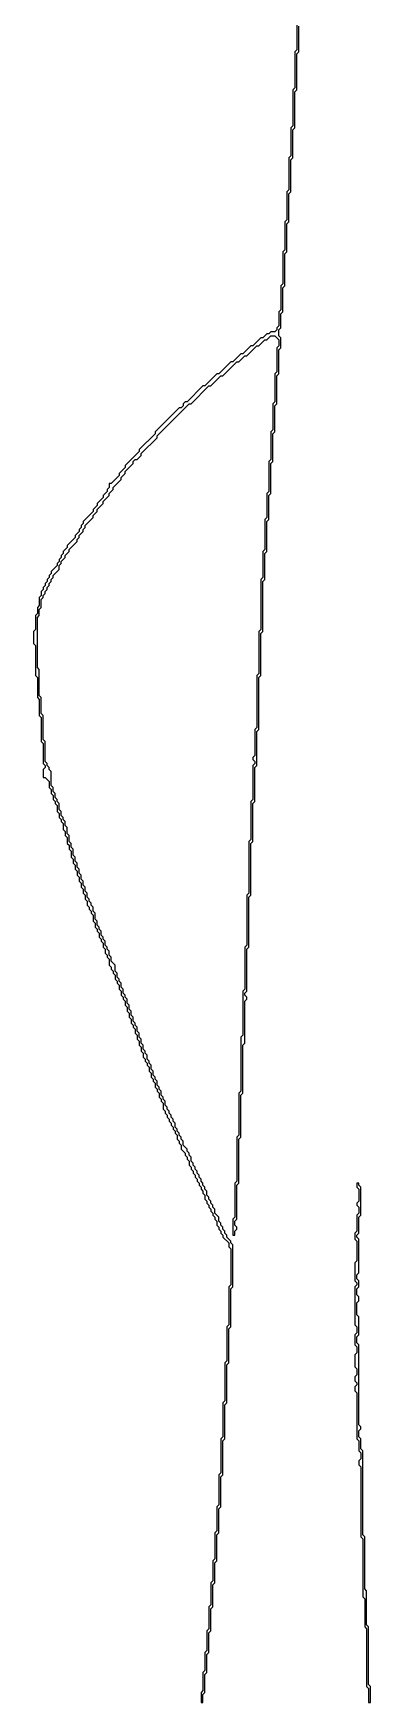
# Model space of a CAD drawing. Header units: metres. Extents: x 0 to 500, y 0 to 703.
# Drawn here: x 155.5 to 176.6, y 0.1 to 104.5 of the extents above; entities that cross this region are included whole.
import ezdxf

# ---------------------------------------------------------------- set-up
doc = ezdxf.new("R2010")
doc.units = ezdxf.units.M

msp = doc.modelspace()

# ---------------------------------------------------------------- linework, layer by layer
msp.add_lwpolyline([(172, 105.125), (172, 103.5), (171.875, 103.375), (171.875, 101.125), (171.75, 101), (171.75, 98.75), (171.625, 98.625), (171.625, 96.875), (171.5, 96.75), (171.5, 94.75), (171.375, 94.625), (171.375, 92.875), (171.25, 92.75), (171.25, 91), (171.125, 90.875), (171.125, 88.875), (171, 88.75), (171, 87.25), (170.875, 87.125), (170.875, 86.25), (170.75, 86.125), (170.75, 86), (170.625, 85.875), (170.375, 85.875), (170.25, 85.75), (170.125, 85.75), (169.875, 85.5), (169.75, 85.5), (169.25, 85), (169.125, 85), (168.625, 84.5), (168.5, 84.5), (168, 84), (167.875, 84), (167.125, 83.25), (167, 83.25), (166.25, 82.5), (166.125, 82.5), (165.125, 81.5), (165, 81.5), (164.875, 81.375), (164.875, 81.25), (164.75, 81.125), (164.625, 81.125), (163.125, 79.625), (163.125, 79.5), (162.125, 78.5), (162.125, 78.375), (161.25, 77.5), (161.25, 77.375), (160.875, 77), (160.875, 76.875), (160.375, 76.375), (160.25, 76.375), (160.25, 76.125), (160.125, 76), (160.125, 75.875), (159.875, 75.625), (159.875, 75.5), (159.5, 75.125), (159.5, 75), (159.25, 74.75), (159.25, 74.625), (158.625, 74), (158.625, 73.875), (158.5, 73.75), (158.5, 73.625), (158.375, 73.5), (158.375, 73.375), (158.125, 73.125), (158.125, 73), (157.625, 72.5), (157.625, 72.375), (157.375, 72.125), (157.375, 72), (157.25, 71.875), (157.25, 71.75), (157.125, 71.625), (157.125, 71.5), (157, 71.375), (157, 71.25), (156.625, 70.875), (156.625, 70.75), (156.5, 70.625), (156.5, 70.5), (156.375, 70.375), (156.375, 70.25), (156.25, 70.125), (156.25, 70), (156.125, 69.875), (156.125, 69.75), (156, 69.625), (156, 69.375), (155.875, 69.25), (155.875, 68.75), (155.75, 68.625), (155.75, 68.25), (155.625, 68.125), (155.625, 67.25), (155.5, 67.125), (155.5, 66.375), (155.625, 66.25), (155.625, 64.375), (155.75, 64.25), (155.75, 63), (155.875, 62.875), (155.875, 61.875), (156, 61.75), (156, 60.25), (156.125, 60.125), (156.125, 58.875), (156.25, 58.75), (156.25, 58.625), (156.125, 58.5), (156.125, 58), (156.25, 58), (156.5, 57.75), (156.5, 57.375), (156.625, 57.25), (156.625, 57), (156.75, 56.875), (156.75, 56.625), (156.875, 56.5), (156.875, 56.375), (157, 56.25), (157, 55.875), (157.125, 55.75), (157.125, 55.5), (157.25, 55.375), (157.25, 55.25), (157.375, 55.125), (157.375, 54.75), (157.5, 54.625), (157.5, 54.375), (157.625, 54.25), (157.625, 53.875), (157.75, 53.75), (157.75, 53.5), (157.875, 53.375), (157.875, 53), (158, 52.875), (158, 52.625), (158.125, 52.5), (158.125, 52.25), (158.25, 52.125), (158.25, 51.875), (158.375, 51.75), (158.375, 51.5), (158.5, 51.375), (158.5, 51.125), (158.625, 51), (158.625, 50.75), (158.75, 50.625), (158.75, 50.375), (158.875, 50.25), (158.875, 50), (159, 49.875), (159, 49.75), (159.125, 49.625), (159.125, 49.5), (159.25, 49.375), (159.25, 49), (159.375, 48.875), (159.375, 48.625), (159.5, 48.5), (159.5, 48.375), (159.625, 48.25), (159.625, 48), (159.75, 47.875), (159.75, 47.75), (159.875, 47.625), (159.875, 47.375), (160, 47.25), (160, 47), (160.125, 46.875), (160.125, 46.75), (160.25, 46.625), (160.25, 46.25), (160.375, 46.125), (160.375, 46), (160.5, 45.875), (160.5, 45.75), (160.625, 45.625), (160.625, 45.375), (160.75, 45.25), (160.75, 45.125), (160.875, 45), (160.875, 44.75), (161, 44.625), (161, 44.375), (161.125, 44.25), (161.125, 44.125), (161.25, 44), (161.25, 43.75), (161.375, 43.625), (161.375, 43.375), (161.5, 43.25), (161.5, 43), (161.625, 42.875), (161.625, 42.625), (161.75, 42.5), (161.75, 42.375), (161.875, 42.25), (161.875, 42), (162, 41.875), (162, 41.625), (162.125, 41.5), (162.125, 41.25), (162.25, 41.125), (162.25, 40.875), (162.375, 40.75), (162.375, 40.5), (162.5, 40.375), (162.5, 40.25), (162.625, 40.125), (162.625, 40), (162.75, 39.875), (162.75, 39.625), (162.875, 39.5), (162.875, 39.25), (163, 39.125), (163, 39), (163.125, 38.875), (163.125, 38.625), (163.25, 38.5), (163.25, 38.375), (163.375, 38.25), (163.375, 38), (163.5, 37.875), (163.5, 37.75), (163.625, 37.625), (163.625, 37.25), (163.75, 37.125), (163.75, 37), (163.875, 36.875), (163.875, 36.75), (164, 36.625), (164, 36.5), (164.125, 36.375), (164.125, 36.25), (164.25, 36.125), (164.25, 36), (164.375, 35.875), (164.375, 35.75), (164.5, 35.625), (164.5, 35.375), (164.625, 35.25), (164.625, 35.125), (164.75, 35), (164.75, 34.75), (165, 34.5), (165, 34.375), (165.125, 34.25), (165.125, 34.125), (165.25, 34), (165.25, 33.75), (165.375, 33.625), (165.375, 33.5), (165.5, 33.375), (165.5, 33.25), (165.625, 33.125), (165.625, 33), (165.75, 32.875), (165.75, 32.75), (165.875, 32.625), (165.875, 32.5), (166, 32.375), (166, 32.25), (166.125, 32.125), (166.125, 32), (166.25, 31.875), (166.25, 31.625), (166.375, 31.5), (166.375, 31.375), (166.5, 31.25), (166.5, 31.125), (166.625, 31), (166.625, 30.875), (166.75, 30.75), (166.75, 30.625), (166.875, 30.5), (166.875, 30.375), (167, 30.25), (167, 30), (167.125, 29.875), (167.125, 29.75), (167.25, 29.625), (167.25, 29.5), (167.375, 29.375), (167.375, 29.25), (167.75, 28.875), (167.75, 28.625), (167.875, 28.5), (167.875, 26.25), (167.75, 26.125), (167.75, 23.75), (167.625, 23.625), (167.625, 21.5), (167.5, 21.375), (167.5, 19), (167.375, 18.875), (167.375, 16.75), (167.25, 16.625), (167.25, 14.5), (167.125, 14.375), (167.125, 12.5), (167, 12.375), (167, 10.875), (166.875, 10.75), (166.875, 9.125), (166.75, 9), (166.75, 7.75), (166.625, 7.625), (166.625, 6.25), (166.5, 6.125), (166.5, 4.75), (166.375, 4.625), (166.375, 3.375), (166.25, 3.25), (166.25, 2.125), (166.125, 2), (166.125, 0.875), (166, 0.75), (166, 0.125), (166.125, 0.125), (166.125, 0.625), (166.25, 0.75), (166.25, 1.875), (166.375, 2), (166.375, 3.125), (166.5, 3.25), (166.5, 4.5), (166.625, 4.625), (166.625, 6), (166.75, 6.125), (166.75, 7.5), (166.875, 7.625), (166.875, 8.875), (167, 9), (167, 10.625), (167.125, 10.75), (167.125, 12.25), (167.25, 12.375), (167.25, 14.25), (167.375, 14.375), (167.375, 16.5), (167.5, 16.625), (167.5, 18.75), (167.625, 18.875), (167.625, 21.25), (167.75, 21.375), (167.75, 23.5), (167.875, 23.625), (167.875, 26), (168, 26.125), (168, 28.75), (167.875, 28.875), (167.875, 29), (167.625, 29.25), (167.625, 29.375), (167.5, 29.5), (167.5, 29.625), (167.375, 29.75), (167.375, 29.875), (167.25, 30), (167.25, 30.125), (167.125, 30.25), (167.125, 30.5), (166.875, 30.75), (166.875, 31), (166.75, 31.125), (166.75, 31.25), (166.625, 31.375), (166.625, 31.5), (166.5, 31.625), (166.5, 31.75), (166.375, 31.875), (166.375, 32.125), (166.25, 32.25), (166.25, 32.375), (166.125, 32.5), (166.125, 32.625), (166, 32.75), (166, 32.875), (165.875, 33), (165.875, 33.125), (165.75, 33.25), (165.75, 33.375), (165.625, 33.5), (165.625, 33.625), (165.5, 33.75), (165.5, 33.875), (165.375, 34), (165.375, 34.25), (165.25, 34.375), (165.25, 34.5), (165.125, 34.625), (165.125, 34.75), (164.875, 35), (164.875, 35.25), (164.75, 35.375), (164.75, 35.5), (164.625, 35.625), (164.625, 35.75), (164.5, 35.875), (164.5, 36), (164.375, 36.125), (164.375, 36.375), (164.25, 36.5), (164.25, 36.625), (164.125, 36.75), (164.125, 36.875), (164, 37), (164, 37.125), (163.875, 37.25), (163.875, 37.375), (163.75, 37.5), (163.75, 37.75), (163.625, 37.875), (163.625, 38), (163.5, 38.125), (163.5, 38.375), (163.375, 38.5), (163.375, 38.625), (163.25, 38.75), (163.25, 39), (163.125, 39.125), (163.125, 39.25), (163, 39.375), (163, 39.625), (162.875, 39.75), (162.875, 40), (162.75, 40.125), (162.75, 40.25), (162.625, 40.375), (162.625, 40.625), (162.5, 40.75), (162.5, 40.875), (162.375, 41), (162.375, 41.25), (162.25, 41.375), (162.25, 41.625), (162.125, 41.75), (162.125, 42), (162, 42.125), (162, 42.375), (161.875, 42.5), (161.875, 42.625), (161.75, 42.75), (161.75, 43), (161.625, 43.125), (161.625, 43.375), (161.5, 43.5), (161.5, 43.75), (161.375, 43.875), (161.375, 44.125), (161.25, 44.25), (161.25, 44.375), (161.125, 44.5), (161.125, 44.75), (161, 44.875), (161, 45.125), (160.875, 45.25), (160.875, 45.375), (160.75, 45.5), (160.75, 45.75), (160.625, 45.875), (160.625, 46.25), (160.375, 46.5), (160.375, 46.75), (160.25, 46.875), (160.25, 47.125), (160.125, 47.25), (160.125, 47.375), (160, 47.5), (160, 47.75), (159.875, 47.875), (159.875, 48), (159.75, 48.125), (159.75, 48.375), (159.625, 48.5), (159.625, 48.625), (159.5, 48.75), (159.5, 49), (159.375, 49.125), (159.375, 49.5), (159.25, 49.625), (159.25, 49.875), (159.125, 50), (159.125, 50.125), (159, 50.25), (159, 50.375), (158.875, 50.5), (158.875, 50.75), (158.75, 50.875), (158.75, 51.125), (158.625, 51.25), (158.625, 51.5), (158.5, 51.625), (158.5, 51.875), (158.375, 52), (158.375, 52.25), (158.25, 52.375), (158.25, 52.625), (158.125, 52.75), (158.125, 53), (158, 53.125), (158, 53.5), (157.875, 53.625), (157.875, 53.875), (157.75, 54), (157.75, 54.375), (157.625, 54.5), (157.625, 54.875), (157.5, 55), (157.5, 55.25), (157.375, 55.375), (157.375, 55.5), (157.25, 55.625), (157.25, 55.875), (157.125, 56), (157.125, 56.375), (157, 56.5), (157, 56.625), (156.875, 56.75), (156.875, 57), (156.75, 57.125), (156.75, 57.375), (156.625, 57.5), (156.625, 58.375), (156.5, 58.5), (156.5, 58.625), (156.375, 58.75), (156.375, 58.875), (156.25, 59), (156.25, 60.25), (156.125, 60.375), (156.125, 61.875), (156, 62), (156, 63), (155.875, 63.125), (155.875, 64.75), (155.75, 64.875), (155.75, 68), (155.875, 68.125), (155.875, 68.5), (156, 68.625), (156, 69.125), (156.125, 69.25), (156.125, 69.375), (156.25, 69.5), (156.25, 69.625), (156.375, 69.75), (156.375, 69.875), (156.5, 70), (156.5, 70.125), (156.625, 70.25), (156.625, 70.375), (156.75, 70.5), (156.75, 70.625), (157.125, 71), (157.125, 71.25), (157.25, 71.375), (157.25, 71.5), (157.5, 71.75), (157.5, 71.875), (157.75, 72.125), (157.75, 72.25), (158.25, 72.75), (158.25, 72.875), (158.375, 73), (158.375, 73.125), (158.625, 73.375), (158.625, 73.5), (158.75, 73.625), (158.75, 73.75), (159.25, 74.25), (159.25, 74.375), (159.5, 74.625), (159.5, 74.75), (159.875, 75.125), (159.875, 75.25), (160.25, 75.625), (160.25, 75.75), (160.5, 76), (160.5, 76.125), (161, 76.625), (161, 76.75), (161.25, 77), (161.25, 77.125), (161.75, 77.625), (161.75, 77.75), (161.875, 77.875), (162, 77.875), (162.25, 78.125), (162.25, 78.25), (163.25, 79.25), (163.25, 79.375), (165.25, 81.375), (165.375, 81.375), (166.5, 82.5), (166.625, 82.5), (167.25, 83.125), (167.375, 83.125), (168.25, 84), (168.375, 84), (168.75, 84.375), (168.875, 84.375), (169.5, 85), (169.625, 85), (170, 85.375), (170.125, 85.375), (170.375, 85.625), (170.625, 85.625), (170.875, 85.375), (170.875, 85), (170.75, 84.875), (170.75, 83.375), (170.625, 83.25), (170.625, 81.5), (170.5, 81.375), (170.5, 79.75), (170.375, 79.625), (170.375, 77.875), (170.25, 77.75), (170.25, 75.875), (170.125, 75.75), (170.125, 74.25), (170, 74.125), (170, 72.25), (169.875, 72.125), (169.875, 70.5), (169.75, 70.375), (169.75, 67.25), (169.625, 67.125), (169.625, 64.5), (169.5, 64.375), (169.5, 61.125), (169.375, 61), (169.375, 59.375), (169.25, 59.25), (169.25, 59.125), (169.375, 59), (169.375, 58.875), (169.25, 58.75), (169.25, 56.625), (169.125, 56.5), (169.125, 54.125), (169, 54), (169, 50.75), (168.875, 50.625), (168.875, 47.5), (168.75, 47.375), (168.75, 44.75), (168.625, 44.625), (168.625, 41.875), (168.5, 41.75), (168.5, 38.375), (168.375, 38.25), (168.375, 35.625), (168.25, 35.5), (168.25, 32.75), (168.125, 32.625), (168.125, 30.5), (168, 30.375), (168, 29.375), (168.125, 29.375), (168.125, 29.625), (168.25, 29.75), (168.25, 29.875), (168.125, 30), (168.125, 30.25), (168.25, 30.375), (168.25, 32.5), (168.375, 32.625), (168.375, 35.375), (168.5, 35.5), (168.5, 38.125), (168.625, 38.25), (168.625, 41.25), (168.75, 41.375), (168.75, 44), (168.875, 44.125), (168.875, 44.25), (168.75, 44.375), (168.75, 44.5), (168.875, 44.625), (168.875, 47.25), (169, 47.375), (169, 50.5), (169.125, 50.625), (169.125, 53.875), (169.25, 54), (169.25, 56.375), (169.375, 56.5), (169.375, 58.625), (169.5, 58.75), (169.5, 60.875), (169.625, 61), (169.625, 64.25), (169.75, 64.375), (169.75, 67), (169.875, 67.125), (169.875, 70.25), (170, 70.375), (170, 72), (170.125, 72.125), (170.125, 74), (170.25, 74.125), (170.25, 75.625), (170.375, 75.75), (170.375, 77.625), (170.5, 77.75), (170.5, 79.5), (170.625, 79.625), (170.625, 81.25), (170.75, 81.375), (170.75, 83.125), (170.875, 83.25), (170.875, 84.75), (171, 84.875), (171, 85.5), (170.875, 85.625), (170.875, 86), (171, 86.125), (171, 87), (171.125, 87.125), (171.125, 88.625), (171.25, 88.75), (171.25, 90.75), (171.375, 90.875), (171.375, 92.625), (171.5, 92.75), (171.5, 94.5), (171.625, 94.625), (171.625, 96.625), (171.75, 96.75), (171.75, 98.5), (171.875, 98.625), (171.875, 100.875), (172, 101), (172, 103.25), (172.125, 103.375), (172.125, 105)])
msp.add_lwpolyline([(175.75, 32.625), (175.75, 32.375), (175.875, 32.25), (175.875, 31.5), (175.75, 31.375), (175.75, 31.25), (175.875, 31.125), (175.875, 30.75), (175.75, 30.625), (175.75, 29.625), (175.625, 29.5), (175.625, 29.125), (175.75, 29), (175.75, 27.75), (175.625, 27.625), (175.625, 26.5), (175.75, 26.375), (175.75, 26.25), (175.625, 26.125), (175.625, 23.75), (175.75, 23.625), (175.75, 23.25), (175.625, 23.125), (175.625, 22.5), (175.75, 22.375), (175.75, 22), (175.625, 21.875), (175.625, 21.125), (175.75, 21), (175.75, 20.625), (175.625, 20.5), (175.625, 20.25), (175.75, 20.125), (175.75, 20), (175.625, 19.875), (175.625, 19.625), (175.75, 19.5), (175.75, 16.625), (175.875, 16.5), (175.875, 15.875), (176, 15.75), (176, 15.375), (175.875, 15.25), (175.875, 15), (176, 14.875), (176, 10.5), (176.125, 10.375), (176.125, 6.75), (176.25, 6.625), (176.25, 4.875), (176.375, 4.75), (176.375, 1.125), (176.5, 1), (176.5, 0.125), (176.625, 0.125), (176.625, 1.125), (176.5, 1.25), (176.5, 4.875), (176.375, 5), (176.375, 7.125), (176.25, 7.25), (176.25, 10.5), (176.125, 10.625), (176.125, 15.875), (176, 16), (176, 16.625), (175.875, 16.75), (175.875, 17.125), (176, 17.25), (176, 17.375), (175.875, 17.5), (175.875, 22.5), (175.75, 22.625), (175.75, 23), (175.875, 23.125), (175.875, 24.25), (175.75, 24.375), (175.75, 25.125), (175.875, 25.25), (175.875, 25.5), (175.75, 25.625), (175.75, 26), (175.875, 26.125), (175.875, 26.5), (175.75, 26.625), (175.75, 26.875), (175.875, 27), (175.875, 29.125), (175.75, 29.25), (175.75, 29.375), (175.875, 29.5), (175.875, 30.5), (176, 30.625), (176, 32.375), (175.875, 32.5), (175.875, 32.625)], close=True)

doc.saveas('drawing.dxf')
